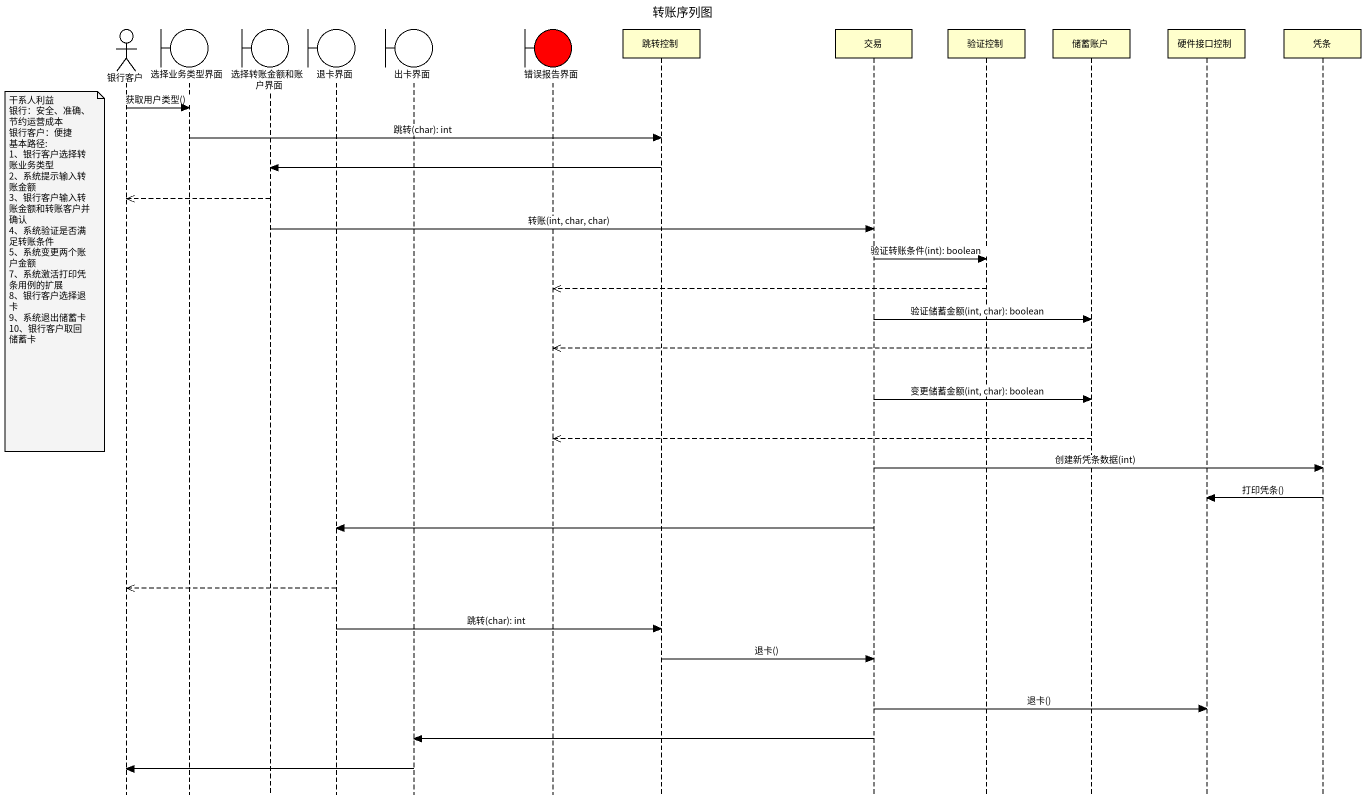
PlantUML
@startuml
title 转账序列图
hide footbox
actor 银行客户
boundary 选择业务类型界面
boundary 选择转账金额和账户界面
boundary 退卡界面
boundary 出卡界面
boundary 错误报告界面 #FF0000
participant 跳转控制
participant 交易
participant 验证控制
participant 储蓄账户
participant 硬件接口控制
participant 凭条

银行客户 -> 选择业务类型界面 : 获取用户类型()
选择业务类型界面 -> 跳转控制 : 跳转(char): int
跳转控制 -> 选择转账金额和账户界面
选择转账金额和账户界面 -->> 银行客户
选择转账金额和账户界面 -> 交易 : 转账(int, char, char)
交易 -> 验证控制 : 验证转账条件(int): boolean
note left of 银行客户
  干系人利益
  银行：安全、准确、节约运营成本
  银行客户：便捷
  基本路径:
  1、银行客户选择转账业务类型
  2、系统提示输入转账金额
  3、银行客户输入转账金额和转账客户并确认
  4、系统验证是否满足转账条件
  5、系统变更两个账户金额
  7、系统激活打印凭条用例的扩展
  8、银行客户选择退卡
  9、系统退出储蓄卡
  10、银行客户取回储蓄卡
end note
验证控制 -->> 错误报告界面
交易 -> 储蓄账户 : 验证储蓄金额(int, char): boolean
储蓄账户 -->> 错误报告界面
交易 -> 储蓄账户 : 变更储蓄金额(int, char): boolean
储蓄账户 -->> 错误报告界面
交易 -> 凭条 : 创建新凭条数据(int)
凭条 -> 硬件接口控制 : 打印凭条()
交易 -> 退卡界面
退卡界面 -->> 银行客户
退卡界面 -> 跳转控制 : 跳转(char): int
跳转控制 -> 交易 : 退卡()
交易 -> 硬件接口控制 : 退卡()
交易 -> 出卡界面
出卡界面 -> 银行客户
@enduml
